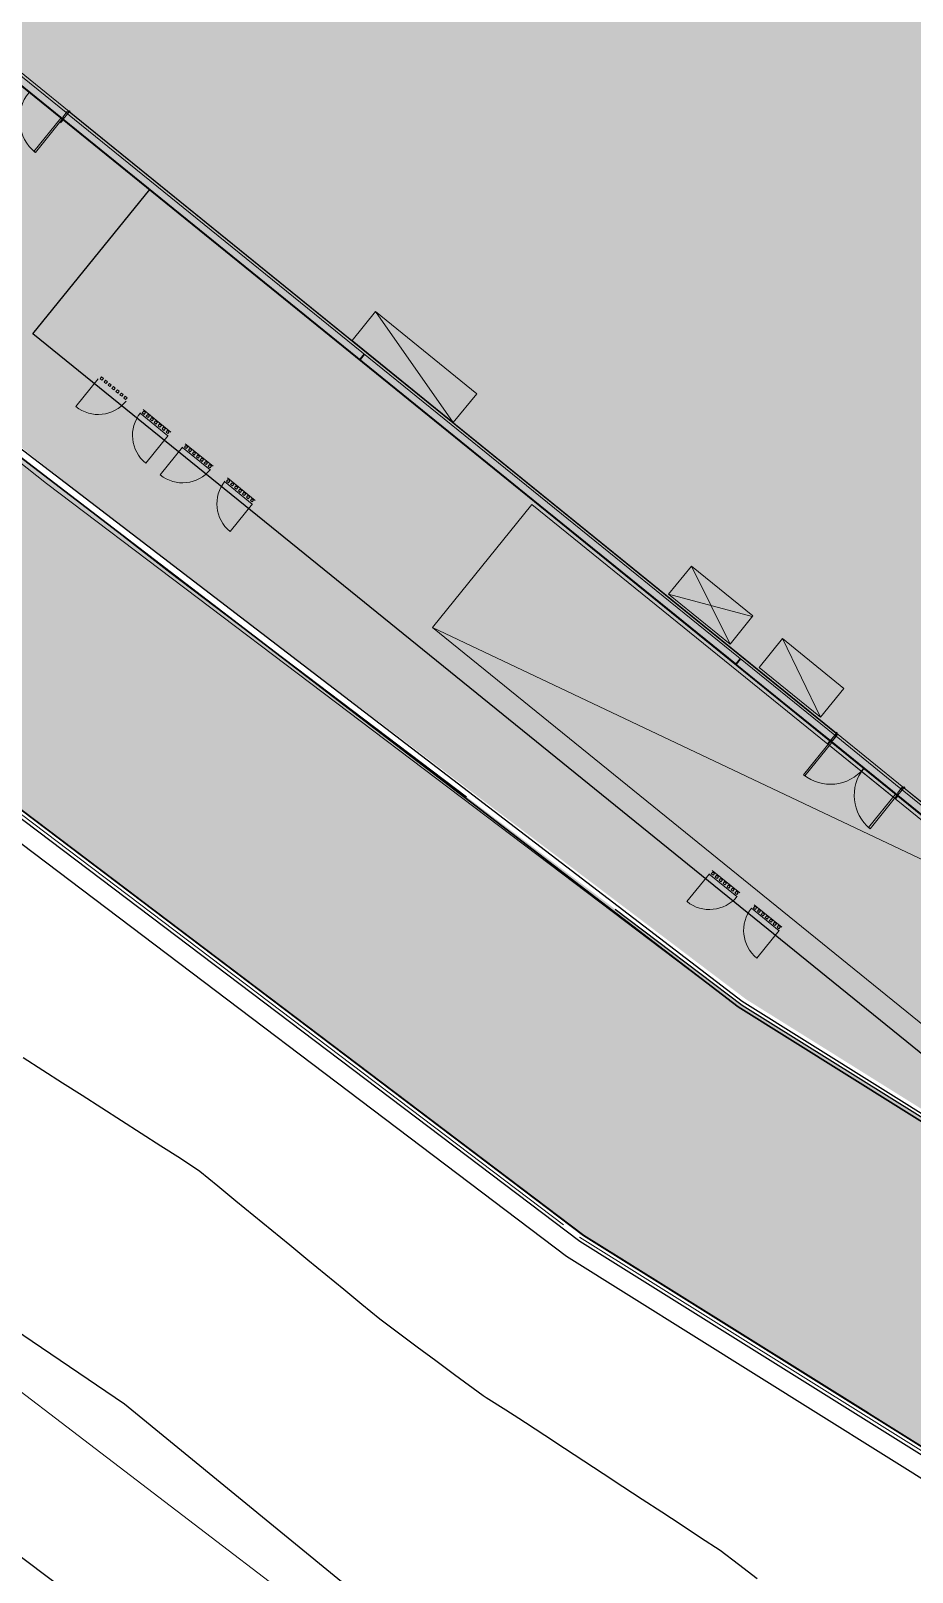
# Model space of a CAD drawing. Header units: metres. Extents: x 3 to 509016, y 4 to 6969473.
# Drawn here: x 507864.01 to 507882.95, y 6967070.8 to 6967103.92 of the extents above; entities that cross this region are included whole.
import ezdxf

# ---------------------------------------------------------------- set-up
doc = ezdxf.new("R2010")
doc.units = ezdxf.units.M
doc.linetypes.add('ISO-DASHED', pattern=[12, 8, -4])
doc.linetypes.add('ISO-DATUM', pattern=[30, 25, -5])
doc.layers.add('_PROP-BDY', color=6, linetype='Continuous', plot=False)
doc.layers.add('A-DOOR', color=252, linetype='Continuous', lineweight=5, plot=False)
for name, color, linetype, lineweight in [('A-DOOR-FRAM', 252, 'Continuous', 5), ('A-FLOR', 252, 'Continuous', 5), ('A-GLAZ-CWMG', 252, 'Continuous', 5), ('A-WALL', 252, 'Continuous', 5), ('A-WALL-FNSH', 252, 'Continuous', 5), ('D_UG_PIPES', 252, 'EXIST_SWD', 0)]:
    doc.layers.add(name, color=color, linetype=linetype, lineweight=lineweight)
doc.layers.add('C_HATCH_PR_BUILDING', color=7, linetype='Continuous', true_color=0xffffff)
doc.layers.add('HATCH_PAVEMENT_FOOTPATH', color=7, linetype='Continuous', true_color=0xffe8a3)
for name, color, linetype in [('CIV_BUILDING FOOTPRINT', 252, 'ISO-DATUM'), ('EWS_BATTER TOE', 252, 'Continuous'), ('HATCH_PAVEMENT_CARPARK', 254, 'Continuous'), ('KRB_BACK', 252, 'Continuous'), ('KRB_INV BARRIER [TYPE 1]', 2, 'ISO-DASHED'), ('KRB_LIP', 252, 'Continuous'), ('mga2020DR_UNLINED', 252, 'Continuous'), ('PAV_FOOTPATH', 252, 'Continuous'), ('STRINGS LIP', 60, 'Continuous'), ('TOPO_BANK', 252, 'Continuous'), ('XREF', 7, 'Continuous')]:
    doc.layers.add(name, color=color, linetype=linetype)
doc.styles.get("Standard").update_dxf_attribs({"font": 'ARIALN.TTF'})
doc.linetypes.add('EXIST_SWD', pattern='A,5,-2.5,5,-2,["SWD",Standard,S=2.5,R=0,X=0,Y=-1.25],-8,5,-2.5,5,-2.5', length=37.5)

# ---------------------------------------------------------------- blocks, each defined once
blk = doc.blocks.new('XD_HATCH')
at = {"layer": 'C_HATCH_PR_BUILDING'}
h = blk.add_hatch(color=256, dxfattribs=at)
h.dxf.hatch_style = 1
h.paths.add_polyline_path([(507766.711, 6967255.442), (507736.522, 6967229.203), (507736.707, 6967228.989), (507736.687, 6967228.971), (507782.566, 6967176.226), (507795.661, 6967161.161), (507797.004, 6967162.328), (507817.315, 6967142.708), (507816.19, 6967141.318), (507902.111, 6967071.732), (507911.801, 6967083.72), (507919.918, 6967093.76), (507927.265, 6967102.833), (507888.211, 6967134.462), (507891.102, 6967138.268), (507841.624, 6967217.742), (507824.766, 6967203.095), (507829.311, 6967190.607), (507825.752, 6967187.514), (507795.494, 6967222.404)])
at = {"layer": 'HATCH_PAVEMENT_CARPARK'}
h = blk.add_hatch(color=256, dxfattribs=at)
h.dxf.hatch_style = 1
edge = h.paths.add_edge_path()
edge.add_arc((507820.003, 6967266.085), 90.985, 212.49045, 214.43315, ccw=False)
edge.add_line((507743.26, 6967217.211), (507739.398, 6967223.586))
edge.add_line((507739.398, 6967223.586), (507735.794, 6967229.354))
edge.add_arc((507741.735, 6967233.063), 7.004, 130.4092, 211.9744, ccw=False)
edge.add_line((507737.195, 6967238.395), (507750.654, 6967250.094))
edge.add_line((507750.654, 6967250.094), (507741.05, 6967244.042))
edge.add_line((507741.05, 6967244.042), (507736.887, 6967241.488))
edge.add_line((507736.887, 6967241.488), (507736.596, 6967241.375))
edge.add_line((507736.596, 6967241.375), (507734.55, 6967240.12))
edge.add_line((507734.55, 6967240.12), (507731.321, 6967238.12))
edge.add_line((507731.321, 6967238.12), (507725.641, 6967234.654))
edge.add_line((507725.641, 6967234.654), (507731.043, 6967225.636))
edge.add_line((507731.043, 6967225.636), (507734.314, 6967220.406))
edge.add_line((507734.314, 6967220.406), (507740.71, 6967210.555))
edge.add_arc((507792.018, 6967243.469), 60.957, 212.67978, 223.00419)
edge.add_line((507747.44, 6967201.893), (507760.817, 6967187.542))
edge.add_line((507760.817, 6967187.542), (507809.449, 6967136.334))
edge.add_line((507809.449, 6967136.334), (507818.102, 6967127.228))
edge.add_line((507818.102, 6967127.228), (507823.852, 6967121.378))
edge.add_line((507823.852, 6967121.378), (507824.492, 6967120.745))
edge.add_arc((508006.447, 6967303.151), 257.643, 225.07103, 227.49079)
edge.add_line((507832.355, 6967113.225), (507846.232, 6967101.068))
edge.add_line((507846.232, 6967101.068), (507853.401, 6967095.287))
edge.add_line((507853.401, 6967095.287), (507861.259, 6967089.103))
edge.add_line((507861.259, 6967089.103), (507875.892, 6967078.04))
edge.add_line((507875.892, 6967078.04), (507894.996, 6967066.105))
edge.add_line((507894.996, 6967066.105), (507898.306, 6967064.422))
edge.add_arc((507903.258, 6967076.442), 13, 247.607, 320.5781)
edge.add_line((507913.301, 6967068.186), (507923.209, 6967080.381))
edge.add_line((507923.209, 6967080.381), (507928.884, 6967087.367))
edge.add_line((507928.884, 6967087.367), (507934.503, 6967094.285))
edge.add_arc((507925.6, 6967101.304), 11.338, 321.7466, 356.9562)
edge.add_arc((507925.051, 6967101.301), 11.886, 357.1121, 390.6511)
edge.add_line((507935.276, 6967107.361), (507928.355, 6967118.419))
edge.add_arc((507932.593, 6967121.072), 5, 172.2504, 212.042, ccw=False)
edge.add_line((507927.638, 6967121.746), (507927.905, 6967123.707))
edge.add_line((507927.905, 6967123.707), (507927.905, 6967123.707))
edge.add_line((507927.905, 6967123.707), (507928.222, 6967126.036))
edge.add_line((507928.222, 6967126.036), (507922.15, 6967126.731))
edge.add_line((507922.15, 6967126.731), (507921.982, 6967124.77))
edge.add_line((507921.982, 6967124.77), (507922.008, 6967120.889))
edge.add_arc((507933.653, 6967120.754), 11.645, 179.3346, 190.5058)
edge.add_arc((507935.181, 6967121.115), 13.214, 190.8395, 200.6804)
edge.add_arc((507934.907, 6967121.234), 13.001, 201.5983, 211.6011)
edge.add_line((507923.833, 6967114.422), (507928.422, 6967107.084))
edge.add_arc((507919.474, 6967101.5), 10.548, 18.5241, 31.9651, ccw=False)
edge.add_line((507929.475, 6967104.851), (507929.787, 6967103.654))
edge.add_line((507929.787, 6967103.654), (507929.949, 6967102.428))
edge.add_arc((507919.973, 6967101.735), 10, -10.2075, 3.9733, ccw=False)
edge.add_arc((507921.309, 6967101.319), 8.612, 334.462, 350.9422, ccw=False)
edge.add_line((507929.08, 6967097.606), (507928.501, 6967096.513))
edge.add_line((507928.501, 6967096.513), (507927.791, 6967095.501))
edge.add_line((507927.791, 6967095.501), (507924.256, 6967091.166))
edge.add_line((507924.256, 6967091.166), (507918.568, 6967084.191))
edge.add_line((507918.568, 6967084.191), (507911.58, 6967075.614))
edge.add_line((507911.58, 6967075.614), (507910.645, 6967074.541))
edge.add_line((507910.645, 6967074.541), (507910.131, 6967074.048))
edge.add_line((507910.131, 6967074.048), (507909.863, 6967073.813))
edge.add_line((507909.863, 6967073.813), (507909.587, 6967073.587))
edge.add_line((507909.587, 6967073.587), (507909.304, 6967073.367))
edge.add_line((507909.304, 6967073.367), (507909.013, 6967073.157))
edge.add_line((507909.013, 6967073.157), (507908.416, 6967072.764))
edge.add_line((507908.416, 6967072.764), (507907.795, 6967072.408))
edge.add_line((507907.795, 6967072.408), (507907.154, 6967072.091))
edge.add_line((507907.154, 6967072.091), (507906.825, 6967071.948))
edge.add_line((507906.825, 6967071.948), (507906.493, 6967071.814))
edge.add_line((507906.493, 6967071.814), (507905.816, 6967071.577))
edge.add_line((507905.816, 6967071.577), (507905.127, 6967071.382))
edge.add_line((507905.127, 6967071.382), (507904.429, 6967071.208))
edge.add_line((507904.429, 6967071.208), (507903.012, 6967071.034))
edge.add_line((507903.012, 6967071.034), (507901.581, 6967071.056))
edge.add_line((507901.581, 6967071.056), (507900.489, 6967071.127))
edge.add_line((507900.489, 6967071.127), (507899.41, 6967071.292))
edge.add_line((507899.41, 6967071.292), (507898.989, 6967071.383))
edge.add_line((507898.989, 6967071.383), (507898.134, 6967071.614))
edge.add_line((507898.134, 6967071.614), (507897.297, 6967071.904))
edge.add_line((507897.297, 6967071.904), (507895.368, 6967072.947))
edge.add_line((507895.368, 6967072.947), (507879.298, 6967082.987))
edge.add_line((507879.298, 6967082.987), (507866.995, 6967092.289))
edge.add_line((507866.995, 6967092.289), (507856.54, 6967100.453))
edge.add_line((507856.54, 6967100.453), (507836.168, 6967117.777))
edge.add_line((507836.168, 6967117.777), (507828.863, 6967124.875))
edge.add_line((507828.863, 6967124.875), (507821.037, 6967132.845))
edge.add_line((507821.037, 6967132.845), (507813.741, 6967140.457))
edge.add_line((507813.741, 6967140.457), (507815.658, 6967142.761))
edge.add_line((507815.658, 6967142.761), (507797.065, 6967160.683))
edge.add_line((507797.065, 6967160.683), (507795.715, 6967159.508))
edge.add_line((507795.715, 6967159.508), (507754.472, 6967202.936))
edge.add_line((507754.472, 6967202.936), (507751.459, 6967206.268))
edge.add_arc((507819.868, 6967266.093), 90.877, 214.4857, 221.17028, ccw=False)
at = {"layer": 'HATCH_PAVEMENT_FOOTPATH'}
h = blk.add_hatch(color=256, dxfattribs=at)
h.dxf.hatch_style = 1
h.paths.add_polyline_path([(507816.19, 6967141.318), (507817.315, 6967142.708), (507797.004, 6967162.328), (507795.661, 6967161.161), (507782.566, 6967176.226), (507736.687, 6967228.971), (507736.707, 6967228.989), (507736.521, 6967229.201), (507736.245, 6967228.918), (507736.554, 6967228.404), (507736.811, 6967227.975), (507737.068, 6967227.546), (507737.326, 6967227.118), (507737.583, 6967226.689), (507737.846, 6967226.25), (507738.098, 6967225.832), (507738.355, 6967225.403), (507738.613, 6967224.974), (507738.87, 6967224.546), (507739.128, 6967224.117), (507739.435, 6967223.606), (507739.647, 6967223.266), (507739.913, 6967222.842), (507740.178, 6967222.419), (507740.444, 6967221.995), (507740.709, 6967221.571), (507740.974, 6967221.147), (507741.24, 6967220.723), (507741.411, 6967220.45), (507741.505, 6967220.3), (507741.77, 6967219.876), (507742.035, 6967219.452), (507742.301, 6967219.028), (507742.566, 6967218.604), (507742.831, 6967218.18), (507743.096, 6967217.756), (507743.387, 6967217.291), (507743.629, 6967216.913), (507743.901, 6967216.494), (507744.224, 6967216), (507744.45, 6967215.66), (507744.728, 6967215.246), (507745.084, 6967214.723), (507745.292, 6967214.422), (507745.577, 6967214.012), (507745.865, 6967213.604), (507746.155, 6967213.198), (507746.447, 6967212.793), (507746.741, 6967212.39), (507747.038, 6967211.989), (507747.337, 6967211.589), (507747.638, 6967211.19), (507747.941, 6967210.794), (507748.246, 6967210.399), (507748.554, 6967210.006), (507748.863, 6967209.614), (507749.175, 6967209.224), (507749.489, 6967208.836), (507749.805, 6967208.45), (507750.123, 6967208.065), (507750.444, 6967207.683), (507750.766, 6967207.301), (507751.091, 6967206.922), (507751.417, 6967206.545), (507751.571, 6967206.368), (507751.748, 6967206.173), (507752.418, 6967205.431), (507753.089, 6967204.689), (507753.759, 6967203.947), (507754.582, 6967203.038), (507755.112, 6967202.479), (507755.8, 6967201.754), (507756.489, 6967201.029), (507757.178, 6967200.304), (507757.866, 6967199.579), (507758.555, 6967198.854), (507758.732, 6967198.667), (507759.244, 6967198.129), (507759.932, 6967197.404), (507760.621, 6967196.679), (507761.31, 6967195.953), (507761.998, 6967195.228), (507762.687, 6967194.503), (507763.375, 6967193.778), (507764.064, 6967193.053), (507764.753, 6967192.328), (507765.276, 6967191.777), (507765.441, 6967191.603), (507766.13, 6967190.878), (507766.819, 6967190.153), (507767.507, 6967189.428), (507768.196, 6967188.702), (507768.885, 6967187.977), (507769.573, 6967187.252), (507770.262, 6967186.527), (507770.951, 6967185.802), (507771.639, 6967185.077), (507772.328, 6967184.352), (507773.016, 6967183.627), (507773.705, 6967182.902), (507774.394, 6967182.176), (507775.082, 6967181.451), (507775.771, 6967180.726), (507776.46, 6967180.001), (507777.148, 6967179.276), (507777.837, 6967178.551), (507778.526, 6967177.826), (507779.214, 6967177.101), (507779.903, 6967176.376), (507780.591, 6967175.651), (507781.28, 6967174.925), (507781.969, 6967174.2), (507782.657, 6967173.475), (507783.346, 6967172.75), (507784.035, 6967172.025), (507784.723, 6967171.3), (507785.412, 6967170.575), (507786.101, 6967169.85), (507786.789, 6967169.125), (507787.478, 6967168.399), (507788.166, 6967167.674), (507788.855, 6967166.949), (507789.544, 6967166.224), (507790.232, 6967165.499), (507790.921, 6967164.774), (507791.61, 6967164.049), (507792.298, 6967163.324), (507792.987, 6967162.599), (507793.676, 6967161.874), (507794.364, 6967161.148), (507795.053, 6967160.423), (507795.725, 6967159.716), (507796.281, 6967160.199), (507797.07, 6967160.886), (507797.235, 6967160.727), (507797.955, 6967160.033), (507798.675, 6967159.339), (507799.395, 6967158.645), (507800.115, 6967157.951), (507800.835, 6967157.257), (507801.555, 6967156.563), (507802.275, 6967155.869), (507802.995, 6967155.175), (507803.715, 6967154.481), (507804.435, 6967153.787), (507805.155, 6967153.093), (507805.875, 6967152.399), (507806.595, 6967151.705), (507807.315, 6967151.011), (507808.035, 6967150.317), (507808.755, 6967149.623), (507809.475, 6967148.929), (507810.195, 6967148.235), (507810.915, 6967147.541), (507811.635, 6967146.847), (507812.355, 6967146.153), (507813.074, 6967145.459), (507813.794, 6967144.765), (507814.514, 6967144.071), (507815.234, 6967143.377), (507815.861, 6967142.774), (507815.606, 6967142.459), (507814.977, 6967141.681), (507814.348, 6967140.904), (507813.941, 6967140.466), (507814.091, 6967140.308), (507816.88, 6967137.44), (507817.569, 6967136.715), (507818.257, 6967135.99), (507818.946, 6967135.265), (507819.635, 6967134.54), (507820.323, 6967133.815), (507821.145, 6967132.95), (507821.708, 6967132.376), (507822.409, 6967131.662), (507823.11, 6967130.949), (507823.81, 6967130.235), (507824.511, 6967129.521), (507825.211, 6967128.808), (507825.912, 6967128.094), (507826.613, 6967127.381), (507827.313, 6967126.667), (507828.014, 6967125.954), (507828.714, 6967125.24), (507828.968, 6967124.982), (507829.423, 6967124.54), (507830.14, 6967123.843), (507830.858, 6967123.146), (507831.575, 6967122.449), (507832.292, 6967121.752), (507833.009, 6967121.055), (507833.726, 6967120.358), (507834.444, 6967119.662), (507835.161, 6967118.965), (507835.878, 6967118.268), (507836.269, 6967117.888), (507836.608, 6967117.6), (507837.37, 6967116.952), (507838.132, 6967116.304), (507838.893, 6967115.656), (507839.655, 6967115.009), (507840.417, 6967114.361), (507841.179, 6967113.713), (507841.941, 6967113.065), (507842.702, 6967112.417), (507843.464, 6967111.77), (507844.226, 6967111.122), (507844.988, 6967110.474), (507845.75, 6967109.826), (507846.511, 6967109.178), (507847.273, 6967108.531), (507848.035, 6967107.883), (507848.797, 6967107.235), (507849.559, 6967106.587), (507850.32, 6967105.939), (507851.082, 6967105.291), (507851.844, 6967104.644), (507852.606, 6967103.996), (507853.368, 6967103.348), (507854.129, 6967102.7), (507854.891, 6967102.052), (507855.653, 6967101.405), (507856.415, 6967100.757), (507856.635, 6967100.57), (507857.19, 6967100.136), (507857.979, 6967099.52), (507858.767, 6967098.905), (507859.555, 6967098.289), (507860.343, 6967097.674), (507861.131, 6967097.058), (507861.919, 6967096.443), (507862.707, 6967095.827), (507863.496, 6967095.212), (507864.284, 6967094.596), (507865.072, 6967093.981), (507865.86, 6967093.365), (507866.648, 6967092.75), (507867.086, 6967092.408), (507867.439, 6967092.141), (507868.236, 6967091.538), (507869.034, 6967090.935), (507869.832, 6967090.332), (507870.629, 6967089.729), (507871.427, 6967089.126), (507872.225, 6967088.523), (507873.022, 6967087.92), (507873.82, 6967087.317), (507874.618, 6967086.714), (507875.416, 6967086.111), (507876.213, 6967085.508), (507877.011, 6967084.905), (507877.809, 6967084.301), (507878.606, 6967083.698), (507879.394, 6967083.104), (507880.242, 6967082.574), (507881.09, 6967082.045), (507881.938, 6967081.515), (507882.786, 6967080.985), (507883.634, 6967080.455), (507884.482, 6967079.925), (507885.331, 6967079.395), (507886.179, 6967078.865), (507887.027, 6967078.335), (507887.875, 6967077.806), (507888.723, 6967077.276), (507889.571, 6967076.746), (507890.419, 6967076.216), (507890.786, 6967075.987), (507891.267, 6967075.686), (507892.115, 6967075.156), (507892.963, 6967074.626), (507893.811, 6967074.097), (507894.659, 6967073.567), (507895.507, 6967073.037), (507895.932, 6967072.787), (507896.368, 6967072.553), (507896.812, 6967072.337), (507897.264, 6967072.139), (507897.724, 6967071.959), (507898.191, 6967071.798), (507898.393, 6967071.735), (507898.664, 6967071.655), (507899.143, 6967071.532), (507899.625, 6967071.428), (507900.112, 6967071.343), (507900.602, 6967071.277), (507901.094, 6967071.232), (507901.587, 6967071.206), (507902.081, 6967071.2), (507902.575, 6967071.213), (507903.067, 6967071.247), (507903.173, 6967071.258), (507902.299, 6967071.964), (507902.111, 6967071.732)])
blk = doc.blocks.new('25027_BNP_Skygate Play-Sheet - 000101 - SITE PLAN')
at = {"layer": '_PROP-BDY'}
for p, q in [((-2421585, 4021829), (-2439332, 4015057)), ((-2439332, 4015057), (-2456193, 4006840))]:
    blk.add_line(p, q, dxfattribs=at)
at = {"layer": 'A-DOOR'}
for p, q in [((-2418010, 4013599), (-2418260, 4014324)), ((-2420216, 4012840), (-2420465, 4013564)), ((-2419837, 4012970), (-2420087, 4013694)), ((-2418341, 4013459), (-2418388, 4013443)), ((-2418324, 4013412), (-2418341, 4013459)), ((-2418237, 4013494), (-2418284, 4013478)), ((-2418284, 4013478), (-2418268, 4013431)), ((-2418221, 4013447), (-2418237, 4013494)), ((-2418134, 4013530), (-2418181, 4013514)), ((-2418181, 4013514), (-2418165, 4013467)), ((-2418165, 4013467), (-2418117, 4013483)), ((-2418117, 4013483), (-2418134, 4013530)), ((-2418030, 4013566), (-2418078, 4013549)), ((-2418078, 4013549), (-2418061, 4013502)), ((-2418061, 4013502), (-2418014, 4013518)), ((-2418014, 4013518), (-2418030, 4013566)), ((-2419236, 4013150), (-2419284, 4013134)), ((-2419284, 4013134), (-2419267, 4013087)), ((-2419220, 4013103), (-2419236, 4013150)), ((-2419133, 4013186), (-2419180, 4013170)), ((-2419180, 4013170), (-2419164, 4013122)), ((-2419164, 4013122), (-2419117, 4013139)), ((-2419117, 4013139), (-2419133, 4013186)), ((-2418651, 4013352), (-2418698, 4013336)), ((-2418698, 4013336), (-2418682, 4013288)), ((-2418682, 4013288), (-2418635, 4013305)), ((-2418635, 4013305), (-2418651, 4013352)), ((-2418547, 4013388), (-2418595, 4013371)), ((-2418595, 4013371), (-2418578, 4013324)), ((-2418578, 4013324), (-2418531, 4013340)), ((-2418531, 4013340), (-2418547, 4013388)), ((-2418444, 4013423), (-2418491, 4013407)), ((-2418491, 4013407), (-2418475, 4013360)), ((-2418475, 4013360), (-2418428, 4013376)), ((-2418428, 4013376), (-2418444, 4013423)), ((-2418388, 4013443), (-2418372, 4013395)), ((-2418372, 4013395), (-2418324, 4013412)), ((-2418268, 4013431), (-2418221, 4013447)), ((-2422043, 4012210), (-2422292, 4012935)), ((-2420236, 4012806), (-2420283, 4012790)), ((-2420220, 4012759), (-2420236, 4012806)), ((-2419754, 4012972), (-2419801, 4012956)), ((-2419801, 4012956), (-2419785, 4012909)), ((-2419785, 4012909), (-2419737, 4012925)), ((-2419737, 4012925), (-2419754, 4012972)), ((-2419650, 4013008), (-2419697, 4012992)), ((-2419697, 4012992), (-2419681, 4012944)), ((-2419681, 4012944), (-2419634, 4012961)), ((-2419634, 4012961), (-2419650, 4013008)), ((-2419547, 4013044), (-2419594, 4013027)), ((-2419594, 4013027), (-2419578, 4012980)), ((-2419578, 4012980), (-2419530, 4012996)), ((-2419530, 4012996), (-2419547, 4013044)), ((-2419443, 4013079), (-2419491, 4013063)), ((-2419491, 4013063), (-2419474, 4013016)), ((-2419474, 4013016), (-2419427, 4013032)), ((-2419427, 4013032), (-2419443, 4013079)), ((-2419340, 4013115), (-2419387, 4013098)), ((-2419387, 4013098), (-2419371, 4013051)), ((-2419371, 4013051), (-2419324, 4013067)), ((-2419324, 4013067), (-2419340, 4013115)), ((-2419267, 4013087), (-2419220, 4013103)), ((-2420856, 4012593), (-2420904, 4012576)), ((-2420904, 4012576), (-2420887, 4012529)), ((-2420887, 4012529), (-2420840, 4012545)), ((-2420840, 4012545), (-2420856, 4012593)), ((-2420753, 4012628), (-2420800, 4012612)), ((-2420800, 4012612), (-2420784, 4012565)), ((-2420784, 4012565), (-2420737, 4012581)), ((-2420737, 4012581), (-2420753, 4012628)), ((-2420649, 4012664), (-2420697, 4012648)), ((-2420697, 4012648), (-2420680, 4012600)), ((-2420680, 4012600), (-2420633, 4012617)), ((-2420633, 4012617), (-2420649, 4012664)), ((-2420546, 4012699), (-2420593, 4012683)), ((-2420593, 4012683), (-2420577, 4012636)), ((-2420577, 4012636), (-2420530, 4012652)), ((-2420530, 4012652), (-2420546, 4012699)), ((-2420443, 4012735), (-2420490, 4012719)), ((-2420490, 4012719), (-2420474, 4012672)), ((-2420474, 4012672), (-2420426, 4012688)), ((-2420426, 4012688), (-2420443, 4012735)), ((-2420339, 4012771), (-2420386, 4012754)), ((-2420386, 4012754), (-2420370, 4012707)), ((-2420370, 4012707), (-2420323, 4012723)), ((-2420323, 4012723), (-2420339, 4012771)), ((-2420283, 4012790), (-2420267, 4012743)), ((-2420267, 4012743), (-2420220, 4012759)), ((-2421959, 4012213), (-2422006, 4012197)), ((-2422006, 4012197), (-2421990, 4012149)), ((-2421990, 4012149), (-2421943, 4012166)), ((-2421943, 4012166), (-2421959, 4012213)), ((-2421856, 4012249), (-2421903, 4012232)), ((-2421903, 4012232), (-2421887, 4012185)), ((-2421887, 4012185), (-2421839, 4012201)), ((-2421839, 4012201), (-2421856, 4012249)), ((-2421752, 4012284), (-2421799, 4012268)), ((-2421799, 4012268), (-2421783, 4012221)), ((-2421783, 4012221), (-2421736, 4012237)), ((-2421736, 4012237), (-2421752, 4012284)), ((-2421649, 4012320), (-2421696, 4012303)), ((-2421696, 4012303), (-2421680, 4012256)), ((-2421680, 4012256), (-2421632, 4012272)), ((-2421632, 4012272), (-2421649, 4012320)), ((-2421545, 4012355), (-2421593, 4012339)), ((-2421593, 4012339), (-2421576, 4012292)), ((-2421576, 4012292), (-2421529, 4012308)), ((-2421529, 4012308), (-2421545, 4012355)), ((-2421442, 4012391), (-2421489, 4012375)), ((-2421489, 4012375), (-2421473, 4012327)), ((-2421473, 4012327), (-2421426, 4012344)), ((-2421426, 4012344), (-2421442, 4012391)), ((-2421339, 4012427), (-2421386, 4012410)), ((-2421386, 4012410), (-2421370, 4012363)), ((-2421370, 4012363), (-2421322, 4012379)), ((-2421322, 4012379), (-2421339, 4012427)), ((-2413169, 4012170), (-2413132, 4012183)), ((-2412870, 4011300), (-2413169, 4012170)), ((-2413132, 4012183), (-2412832, 4011313)), ((-2412832, 4011313), (-2412870, 4011300)), ((-2433992, 4008096), (-2434241, 4008821)), ((-2435819, 4007467), (-2436068, 4008191)), ((-2434632, 4007849), (-2434680, 4007833)), ((-2434680, 4007833), (-2434663, 4007785)), ((-2434616, 4007802), (-2434632, 4007849)), ((-2434529, 4007885), (-2434576, 4007868)), ((-2434576, 4007868), (-2434560, 4007821)), ((-2434560, 4007821), (-2434513, 4007837)), ((-2434513, 4007837), (-2434529, 4007885)), ((-2434426, 4007920), (-2434473, 4007904)), ((-2434473, 4007904), (-2434457, 4007857)), ((-2434457, 4007857), (-2434409, 4007873)), ((-2434409, 4007873), (-2434426, 4007920)), ((-2434322, 4007956), (-2434369, 4007940)), ((-2434369, 4007940), (-2434353, 4007892)), ((-2434353, 4007892), (-2434306, 4007909)), ((-2434306, 4007909), (-2434322, 4007956)), ((-2434219, 4007991), (-2434266, 4007975)), ((-2434266, 4007975), (-2434250, 4007928)), ((-2434250, 4007928), (-2434203, 4007944)), ((-2434203, 4007944), (-2434219, 4007991)), ((-2434115, 4008027), (-2434163, 4008011)), ((-2434163, 4008011), (-2434146, 4007963)), ((-2434146, 4007963), (-2434099, 4007980)), ((-2434099, 4007980), (-2434115, 4008027)), ((-2434012, 4008063), (-2434059, 4008046)), ((-2434059, 4008046), (-2434043, 4007999)), ((-2434043, 4007999), (-2433996, 4008015)), ((-2433996, 4008015), (-2434012, 4008063)), ((-2435632, 4007505), (-2435679, 4007489)), ((-2435616, 4007458), (-2435632, 4007505)), ((-2435528, 4007540), (-2435576, 4007524)), ((-2435576, 4007524), (-2435559, 4007477)), ((-2435559, 4007477), (-2435512, 4007493)), ((-2435512, 4007493), (-2435528, 4007540)), ((-2435425, 4007576), (-2435472, 4007560)), ((-2435472, 4007560), (-2435456, 4007513)), ((-2435456, 4007513), (-2435409, 4007529)), ((-2435409, 4007529), (-2435425, 4007576)), ((-2435322, 4007612), (-2435369, 4007595)), ((-2435369, 4007595), (-2435353, 4007548)), ((-2435353, 4007548), (-2435305, 4007564)), ((-2435305, 4007564), (-2435322, 4007612)), ((-2435218, 4007647), (-2435265, 4007631)), ((-2435265, 4007631), (-2435249, 4007584)), ((-2435249, 4007584), (-2435202, 4007600)), ((-2435202, 4007600), (-2435218, 4007647)), ((-2435115, 4007683), (-2435162, 4007667)), ((-2435162, 4007667), (-2435146, 4007619)), ((-2435146, 4007619), (-2435098, 4007636)), ((-2435098, 4007636), (-2435115, 4007683)), ((-2434663, 4007785), (-2434616, 4007802)), ((-2435735, 4007469), (-2435782, 4007453)), ((-2435782, 4007453), (-2435766, 4007406)), ((-2435766, 4007406), (-2435719, 4007422)), ((-2435719, 4007422), (-2435735, 4007469)), ((-2435679, 4007489), (-2435663, 4007441)), ((-2435663, 4007441), (-2435616, 4007458)), ((-2433256, 4005254), (-2433294, 4005241)), ((-2433294, 4005241), (-2432994, 4004371)), ((-2432956, 4004384), (-2433256, 4005254)), ((-2434998, 4004654), (-2434960, 4004667)), ((-2434698, 4003784), (-2434998, 4004654)), ((-2434960, 4004667), (-2434660, 4003797)), ((-2432994, 4004371), (-2432956, 4004384)), ((-2434660, 4003797), (-2434698, 4003784))]:
    blk.add_line(p, q, dxfattribs=at)
for centre, radius, start, end in [((-2418010, 4013599), 766, 109.0004, 199.0004), ((-2420216, 4012840), 766, 109.0004, 199.0004), ((-2419837, 4012970), 766, 19.0004, 109.0004), ((-2422043, 4012210), 766, 19.0004, 109.0004), ((-2412870, 4011300), 920, 19.0004, 109.0004), ((-2433992, 4008096), 766, 109.0004, 199.0004), ((-2435819, 4007467), 766, 19.0004, 109.0004), ((-2432956, 4004384), 920, 109.0004, 199.0004), ((-2434698, 4003784), 920, 19.0004, 109.0004)]:
    blk.add_arc(centre, radius, start, end, dxfattribs=at)
at = {"layer": 'A-DOOR-FRAM'}
for p, q in [((-2412872, 4011300), (-2412891, 4011293)), ((-2412891, 4011293), (-2412872, 4011300)), ((-2412891, 4011293), (-2412886, 4011280)), ((-2412886, 4011280), (-2412891, 4011293)), ((-2412888, 4011292), (-2412873, 4011297)), ((-2412873, 4011297), (-2412888, 4011292)), ((-2412885, 4011283), (-2412888, 4011292)), ((-2412888, 4011292), (-2412885, 4011283)), ((-2412886, 4011280), (-2412872, 4011285)), ((-2412872, 4011285), (-2412886, 4011280)), ((-2412873, 4011287), (-2412885, 4011283)), ((-2412885, 4011283), (-2412873, 4011287)), ((-2412873, 4011297), (-2412860, 4011258)), ((-2412860, 4011258), (-2412873, 4011297)), ((-2412872, 4011285), (-2412873, 4011287)), ((-2412873, 4011287), (-2412872, 4011285)), ((-2412858, 4011261), (-2412872, 4011300)), ((-2412872, 4011300), (-2412858, 4011261)), ((-2412860, 4011258), (-2412836, 4011267)), ((-2412836, 4011267), (-2412860, 4011258)), ((-2412835, 4011269), (-2412858, 4011261)), ((-2412858, 4011261), (-2412835, 4011269)), ((-2412836, 4011267), (-2412786, 4011122)), ((-2412784, 4011121), (-2412835, 4011269)), ((-2412803, 4011085), (-2412817, 4011081)), ((-2412817, 4011081), (-2412803, 4011085)), ((-2412817, 4011081), (-2412813, 4011067)), ((-2412813, 4011067), (-2412817, 4011081)), ((-2412815, 4011079), (-2412803, 4011084)), ((-2412803, 4011084), (-2412815, 4011079)), ((-2412812, 4011070), (-2412815, 4011079)), ((-2412815, 4011079), (-2412812, 4011070)), ((-2412813, 4011067), (-2412794, 4011074)), ((-2412794, 4011074), (-2412813, 4011067)), ((-2412796, 4011075), (-2412812, 4011070)), ((-2412812, 4011070), (-2412796, 4011075)), ((-2412786, 4011122), (-2412810, 4011114)), ((-2412810, 4011114), (-2412786, 4011122)), ((-2412810, 4011114), (-2412796, 4011075)), ((-2412796, 4011075), (-2412810, 4011114)), ((-2412807, 4011113), (-2412784, 4011121)), ((-2412784, 4011121), (-2412807, 4011113)), ((-2412794, 4011074), (-2412807, 4011113)), ((-2412807, 4011113), (-2412794, 4011074)), ((-2412803, 4011084), (-2412803, 4011085)), ((-2412803, 4011085), (-2412803, 4011084)), ((-2432965, 4004338), (-2432941, 4004346)), ((-2432941, 4004346), (-2432965, 4004338)), ((-2432914, 4004189), (-2432965, 4004338)), ((-2432939, 4004345), (-2432962, 4004336)), ((-2432962, 4004336), (-2432939, 4004345)), ((-2432962, 4004336), (-2432912, 4004192)), ((-2432955, 4004385), (-2432936, 4004391)), ((-2432936, 4004391), (-2432955, 4004385)), ((-2432941, 4004346), (-2432955, 4004385)), ((-2432955, 4004385), (-2432941, 4004346)), ((-2432937, 4004389), (-2432952, 4004383)), ((-2432952, 4004383), (-2432937, 4004389)), ((-2432952, 4004383), (-2432939, 4004345)), ((-2432939, 4004345), (-2432952, 4004383)), ((-2432946, 4004375), (-2432934, 4004379)), ((-2432934, 4004379), (-2432946, 4004375)), ((-2432945, 4004373), (-2432946, 4004375)), ((-2432946, 4004375), (-2432945, 4004373)), ((-2432931, 4004378), (-2432945, 4004373)), ((-2432945, 4004373), (-2432931, 4004378)), ((-2432934, 4004379), (-2432937, 4004389)), ((-2432937, 4004389), (-2432934, 4004379)), ((-2432936, 4004391), (-2432931, 4004378)), ((-2432931, 4004378), (-2432936, 4004391)), ((-2432890, 4004197), (-2432914, 4004189)), ((-2432914, 4004189), (-2432890, 4004197)), ((-2432912, 4004192), (-2432889, 4004200)), ((-2432889, 4004200), (-2432912, 4004192)), ((-2432877, 4004159), (-2432890, 4004197)), ((-2432890, 4004197), (-2432877, 4004159)), ((-2432889, 4004200), (-2432875, 4004161)), ((-2432875, 4004161), (-2432889, 4004200)), ((-2432877, 4004173), (-2432862, 4004178)), ((-2432862, 4004178), (-2432877, 4004173)), ((-2432876, 4004172), (-2432877, 4004173)), ((-2432877, 4004173), (-2432876, 4004172)), ((-2432858, 4004165), (-2432877, 4004159)), ((-2432877, 4004159), (-2432858, 4004165)), ((-2432864, 4004176), (-2432876, 4004172)), ((-2432876, 4004172), (-2432864, 4004176)), ((-2432875, 4004161), (-2432860, 4004166)), ((-2432860, 4004166), (-2432875, 4004161)), ((-2432860, 4004166), (-2432864, 4004176)), ((-2432864, 4004176), (-2432860, 4004166)), ((-2432862, 4004178), (-2432858, 4004165)), ((-2432858, 4004165), (-2432862, 4004178)), ((-2434719, 4003777), (-2434700, 4003784)), ((-2434719, 4003777), (-2434700, 4003784)), ((-2434714, 4003764), (-2434719, 4003777)), ((-2434719, 4003777), (-2434714, 4003764)), ((-2434701, 4003781), (-2434716, 4003776)), ((-2434701, 4003781), (-2434716, 4003776)), ((-2434716, 4003776), (-2434713, 4003766)), ((-2434713, 4003766), (-2434716, 4003776)), ((-2434700, 4003769), (-2434714, 4003764)), ((-2434700, 4003769), (-2434714, 4003764)), ((-2434713, 4003766), (-2434701, 4003771)), ((-2434713, 4003766), (-2434701, 4003771)), ((-2434688, 4003742), (-2434701, 4003781)), ((-2434701, 4003781), (-2434688, 4003742)), ((-2434701, 4003771), (-2434700, 4003769)), ((-2434700, 4003769), (-2434701, 4003771)), ((-2434700, 4003784), (-2434687, 4003745)), ((-2434687, 4003745), (-2434700, 4003784)), ((-2434664, 4003750), (-2434688, 4003742)), ((-2434664, 4003750), (-2434688, 4003742)), ((-2434687, 4003745), (-2434663, 4003753)), ((-2434687, 4003745), (-2434663, 4003753)), ((-2434614, 4003606), (-2434664, 4003750)), ((-2434663, 4003753), (-2434612, 4003605)), ((-2434646, 4003564), (-2434631, 4003569)), ((-2434646, 4003564), (-2434631, 4003569)), ((-2434641, 4003551), (-2434646, 4003564)), ((-2434646, 4003564), (-2434641, 4003551)), ((-2434631, 4003567), (-2434643, 4003563)), ((-2434631, 4003567), (-2434643, 4003563)), ((-2434643, 4003563), (-2434640, 4003554)), ((-2434640, 4003554), (-2434643, 4003563)), ((-2434622, 4003558), (-2434641, 4003551)), ((-2434622, 4003558), (-2434641, 4003551)), ((-2434640, 4003554), (-2434625, 4003559)), ((-2434640, 4003554), (-2434625, 4003559)), ((-2434638, 4003598), (-2434614, 4003606)), ((-2434638, 4003598), (-2434614, 4003606)), ((-2434625, 4003559), (-2434638, 4003598)), ((-2434638, 4003598), (-2434625, 4003559)), ((-2434612, 4003605), (-2434635, 4003596)), ((-2434612, 4003605), (-2434635, 4003596)), ((-2434635, 4003596), (-2434622, 4003558)), ((-2434622, 4003558), (-2434635, 4003596)), ((-2434631, 4003569), (-2434631, 4003567)), ((-2434631, 4003567), (-2434631, 4003569))]:
    blk.add_line(p, q, dxfattribs=at)
at = {"layer": 'A-FLOR'}
for p, q in [((-2438724, 4014754), (-2421411, 4021360)), ((-2409869, 4019121), (-2419330, 4015733)), ((-2419330, 4015733), (-2436744, 4009087)), ((-2459382, 4004730), (-2439133, 4014597)), ((-2436744, 4009087), (-2453778, 4000786))]:
    blk.add_line(p, q, dxfattribs=at)
at = {"layer": 'A-FLOR', "flags": 128}
blk.add_lwpolyline([(-2412893, 4011300), (-2412905, 4011336), (-2412918, 4011372)], dxfattribs=at)
at = {"layer": 'A-GLAZ-CWMG'}
for p, q in [((-2419840, 4012978), (-2419115, 4013227)), ((-2419807, 4012883), (-2419083, 4013132)), ((-2420218, 4012847), (-2420943, 4012598)), ((-2422045, 4012218), (-2421321, 4012468)), ((-2420186, 4012753), (-2420910, 4012503)), ((-2422013, 4012124), (-2421288, 4012373)), ((-2433994, 4008104), (-2434719, 4007854)), ((-2433962, 4008009), (-2434686, 4007760)), ((-2435822, 4007474), (-2435097, 4007724)), ((-2435789, 4007380), (-2435065, 4007629))]:
    blk.add_line(p, q, dxfattribs=at)
at = {"layer": 'A-WALL'}
for p, q in [((-2416445, 4014284), (-2448810, 4003140)), ((-2415143, 4010502), (-2416445, 4014284)), ((-2412876, 4011282), (-2410822, 4011990)), ((-2411044, 4011692), (-2412808, 4011085)), ((-2411102, 4011735), (-2412794, 4011152)), ((-2412827, 4011141), (-2432891, 4004232)), ((-2412876, 4011282), (-2420622, 4008615)), ((-2412811, 4011093), (-2412876, 4011282)), ((-2412796, 4011151), (-2412827, 4011141)), ((-2412811, 4011093), (-2432875, 4004185)), ((-2439582, 4005783), (-2426345, 4010341)), ((-2426345, 4010341), (-2438475, 4002568)), ((-2426345, 4010341), (-2425238, 4007126)), ((-2420656, 4008604), (-2430456, 4005229)), ((-2420203, 4008538), (-2422851, 4007626)), ((-2420656, 4008604), (-2420622, 4008615)), ((-2420643, 4008597), (-2420656, 4008604)), ((-2420597, 4008465), (-2420643, 4008597)), ((-2420622, 4008615), (-2420629, 4008602)), ((-2420629, 4008602), (-2420583, 4008470)), ((-2419943, 4007781), (-2420203, 4008538)), ((-2422851, 4007626), (-2419943, 4007781)), ((-2422851, 4007626), (-2422590, 4006870)), ((-2422590, 4006870), (-2419943, 4007781)), ((-2425238, 4007126), (-2438475, 4002568)), ((-2428430, 4005657), (-2430039, 4005103)), ((-2429792, 4004386), (-2428430, 4005657)), ((-2428176, 4004919), (-2428430, 4005657)), ((-2430489, 4005218), (-2432940, 4004374)), ((-2430489, 4005218), (-2430456, 4005229)), ((-2430476, 4005212), (-2430489, 4005218)), ((-2430431, 4005079), (-2430476, 4005212)), ((-2430456, 4005229), (-2430462, 4005216)), ((-2430462, 4005216), (-2430416, 4005084)), ((-2430797, 4004842), (-2432404, 4004288)), ((-2430536, 4004085), (-2430797, 4004842)), ((-2428176, 4004919), (-2430039, 4005103)), ((-2430039, 4005103), (-2429785, 4004365)), ((-2428176, 4004919), (-2429785, 4004365)), ((-2434747, 4003849), (-2432964, 4004463)), ((-2432937, 4004385), (-2434720, 4003770)), ((-2434705, 4003766), (-2432940, 4004374)), ((-2434705, 4003766), (-2432940, 4004374)), ((-2432924, 4004220), (-2434623, 4003636)), ((-2432964, 4004463), (-2432937, 4004385)), ((-2432940, 4004374), (-2432875, 4004185)), ((-2432891, 4004232), (-2432923, 4004221)), ((-2432404, 4004288), (-2432144, 4003532)), ((-2432404, 4004288), (-2430536, 4004085)), ((-2434720, 4003770), (-2434747, 4003849)), ((-2432872, 4004176), (-2434636, 4003569)), ((-2432144, 4003532), (-2430536, 4004085)), ((-2434656, 4003624), (-2458127, 3995542)), ((-2434639, 4003577), (-2458064, 3995511)), ((-2434705, 4003766), (-2440289, 4001843)), ((-2434639, 4003577), (-2434705, 4003766)), ((-2434624, 4003635), (-2434656, 4003624))]:
    blk.add_line(p, q, dxfattribs=at)
at = {"layer": 'A-WALL-FNSH'}
for p, q in [((-2432872, 4004176), (-2412808, 4011085)), ((-2412808, 4011085), (-2412811, 4011093)), ((-2432875, 4004185), (-2432872, 4004176)), ((-2458052, 3995506), (-2434636, 4003569)), ((-2434636, 4003569), (-2434639, 4003577))]:
    blk.add_line(p, q, dxfattribs=at)
blk = doc.blocks.new('XE_ARCH')
at = {"xscale": 0.001, "yscale": 0.001, "zscale": 0.001, "rotation": 121.996}
blk.add_blockref('25027_BNP_Skygate Play-Sheet - 000101 - SITE PLAN', (509988.126, 6971273.77), dxfattribs=at)
blk = doc.blocks.new('XE_LOT BOUNDARY')
at = {"layer": '_PROP-BDY'}
for p, q in [((507860.373, 6967089.054), (507875.521, 6967077.591)), ((507875.521, 6967077.591), (507891.423, 6967067.645))]:
    blk.add_line(p, q, dxfattribs=at)
blk = doc.blocks.new('XE_SURVEY')
at = {"layer": 'D_UG_PIPES', "flags": 128}
blk.add_lwpolyline([(507741.016, 6967200.273), (507747.15, 6967192.291), (507752.549, 6967184.499), (507759.944, 6967176.492), (507766.427, 6967169.447), (507773.421, 6967161.557), (507780.398, 6967154.335), (507787.332, 6967147.004), (507794.664, 6967139.504), (507801.475, 6967132.601), (507808.45, 6967125.472), (507816.205, 6967118.339), (507825.113, 6967108.507), (507830.763, 6967103.224), (507837.747, 6967095.978), (507845.761, 6967088.945), (507853.422, 6967082.201), (507862.041, 6967076.014), (507870.746, 6967069.366), (507880.15, 6967063.579), (507889.541, 6967057.221), (507901.227, 6967052.696), (507905.257, 6967050.845), (507911.912, 6967049.364), (507914.386, 6967050.745), (507920.711, 6967053.97), (507930.606, 6967058.671), (507939.398, 6967065.326), (507941.267, 6967069.526), (507940.877, 6967073.658)], dxfattribs=at)
at = {"layer": 'mga2020DR_UNLINED'}
blk.add_polyline3d([(507719.655, 6967221.477, 3.001), (507726.83, 6967211.173, 2.942), (507733.314, 6967202.941, 2.908), (507742.556, 6967192.306, 2.95), (507748.036, 6967186.574, 2.922), (507759.449, 6967174.233, 2.823), (507766.835, 6967165.905, 2.91), (507776.754, 6967155.916, 2.926), (507782.976, 6967149.165, 2.841), (507792.845, 6967138.935, 2.836), (507799.31, 6967131.655, 2.706), (507808.649, 6967121.772, 2.696), (507816.116, 6967114.832, 2.686), (507823.987, 6967105.773, 2.549), (507829.108, 6967100.656, 2.613), (507837.266, 6967092.595, 2.659), (507844.835, 6967085.994, 2.546), (507855.938, 6967076.896, 2.622), (507862.665, 6967071.986, 2.527), (507870.951, 6967065.735, 2.562), (507888.287, 6967056.493, 2.548), (507894.371, 6967052.844, 2.434), (507903.927, 6967049.994, 2.542)], dxfattribs=at)
at = {"layer": 'TOPO_BANK'}
blk.add_polyline3d([(507826.23, 6967109.289, 3.707), (507832.809, 6967102.051, 3.721), (507839.325, 6967095.615, 3.757), (507848.349, 6967087.953, 3.793), (507856.734, 6967080.719, 3.429), (507866.025, 6967074.417, 3.655), (507872.979, 6967068.724, 3.491), (507888.09, 6967058.475, 3.071), (507896.573, 6967054.681, 3.298), (507904.148, 6967052.06, 3.28), (507910.708, 6967051.055, 3.239), (507916.177, 6967052.461, 3.113), (507920.197, 6967054.547, 3.097), (507927.505, 6967060.347, 3.395), (507935.698, 6967066.507, 3.61)], dxfattribs=at)
blk = doc.blocks.new('XD_DESIGN_1')
at = {"layer": 'CIV_BUILDING FOOTPRINT'}
blk.add_lwpolyline([(507766.713, 6967255.443), (507736.521, 6967229.201), (507795.661, 6967161.161), (507797.005, 6967162.329), (507817.315, 6967142.708), (507816.19, 6967141.319), (507902.111, 6967071.732), (507918.73, 6967092.373), (507927.226, 6967102.864), (507888.211, 6967134.463), (507891.284, 6967138.257), (507841.636, 6967217.752), (507824.767, 6967203.096), (507829.281, 6967190.691), (507825.699, 6967187.577), (507766.713, 6967255.443)], dxfattribs=at)
at = {"layer": 'EWS_BATTER TOE'}
blk.add_polyline3d([(507879.623, 6967070.661, 3.569), (507879.222, 6967070.964, 3.581), (507878.822, 6967071.267, 3.594), (507878.404, 6967071.542, 3.595), (507877.986, 6967071.816, 3.596), (507877.568, 6967072.09, 3.598), (507877.15, 6967072.365, 3.599), (507876.732, 6967072.639, 3.6), (507876.314, 6967072.913, 3.601), (507875.895, 6967073.188, 3.602), (507875.477, 6967073.462, 3.604), (507875.059, 6967073.736, 3.605), (507874.641, 6967074.011, 3.606), (507874.496, 6967074.106, 3.606), (507874.22, 6967074.28, 3.607), (507873.797, 6967074.548, 3.608), (507873.728, 6967074.592, 3.608), (507873.112, 6967075.04, 3.611), (507872.712, 6967075.34, 3.613), (507872.312, 6967075.64, 3.615), (507871.912, 6967075.94, 3.616), (507871.512, 6967076.24, 3.618), (507871.125, 6967076.557, 3.627), (507870.738, 6967076.874, 3.636), (507870.351, 6967077.191, 3.645), (507869.964, 6967077.509, 3.654), (507869.577, 6967077.826, 3.663), (507869.19, 6967078.144, 3.673), (507868.803, 6967078.461, 3.682), (507868.417, 6967078.778, 3.691), (507868.03, 6967079.096, 3.7), (507867.643, 6967079.413, 3.709), (507867.224, 6967079.688, 3.7), (507866.802, 6967079.959, 3.69), (507866.38, 6967080.23, 3.68), (507865.958, 6967080.5, 3.669), (507865.536, 6967080.771, 3.659), (507865.114, 6967081.042, 3.649), (507864.692, 6967081.313, 3.638), (507864.27, 6967081.584, 3.628), (507863.847, 6967081.855, 3.618)], dxfattribs=at)
at = {"layer": 'KRB_BACK'}
for points in [[(507851.269, 6967104.806), (507859.071, 6967098.556), (507879.297, 6967083.072), (507895.357, 6967073.028, 0.132227), (507901.59, 6967071.206, 0.232044), (507910.976, 6967075.119), (507927.669, 6967095.587, 0.319901), (507928.295, 6967107.004)], [(507839.772, 6967106.528), (507846.135, 6967100.953), (507853.307, 6967095.17), (507861.435, 6967088.782), (507875.807, 6967077.917), (507876.576, 6967077.436), (507892.109, 6967067.732), (507894.922, 6967065.974), (507898.249, 6967064.283, 0.332888), (507913.417, 6967068.092), (507918.734, 6967074.636), (507923.314, 6967080.273), (507927.109, 6967084.944), (507934.621, 6967094.192)]]:
    blk.add_lwpolyline(points, format="xyb", dxfattribs=at)
at = {"layer": 'KRB_LIP'}
for points in [[(507851.174, 6967104.69), (507858.979, 6967098.438), (507879.212, 6967082.949), (507895.278, 6967072.901, 0.132162), (507901.581, 6967071.056, 0.22822), (507911.091, 6967075.022), (507927.791, 6967095.501, 0.319641), (507928.422, 6967107.084)], [(507832.355, 6967113.225), (507846.232, 6967101.068), (507853.401, 6967095.287), (507861.259, 6967089.103), (507875.89, 6967078.038), (507892.188, 6967067.859), (507894.996, 6967066.105), (507898.306, 6967064.422, 0.329612), (507913.301, 6967068.186), (507915.193, 6967070.515), (507923.209, 6967080.381), (507928.884, 6967087.367), (507934.503, 6967094.285, 0.046332)]]:
    blk.add_lwpolyline(points, format="xyb", dxfattribs=at)
at = {"layer": 'PAV_FOOTPATH'}
blk.add_lwpolyline([(507893.162, 6967078.968), (507890.706, 6967075.937), (507890.078, 6967076.33), (507864.049, 6967097.41), (507866.564, 6967100.514), (507893.162, 6967078.968)], dxfattribs=at)
at = {"layer": 'STRINGS LIP', "color": 60, "linetype": 'Continuous', "lineweight": -3}
for points in [[(507895.278, 6967072.901, 4.95), (507879.212, 6967082.949, 4.98), (507858.979, 6967098.438, 4.98)], [(507903.909, 6967063.458, 4.799), (507903.59, 6967063.446, 4.802), (507903.272, 6967063.442, 4.806), (507902.954, 6967063.445, 4.809), (507902.635, 6967063.457, 4.813), (507902.318, 6967063.476, 4.816), (507902, 6967063.503, 4.82), (507901.684, 6967063.537, 4.824), (507901.368, 6967063.58, 4.827), (507901.054, 6967063.63, 4.831), (507900.741, 6967063.688, 4.834), (507900.429, 6967063.753, 4.838), (507900.119, 6967063.826, 4.841), (507899.811, 6967063.907, 4.845), (507899.505, 6967063.995, 4.849), (507899.202, 6967064.091, 4.852), (507898.901, 6967064.194, 4.856), (507898.602, 6967064.304, 4.859), (507898.306, 6967064.422, 4.863), (507894.996, 6967066.105, 4.844), (507892.188, 6967067.859, 4.881), (507876.656, 6967077.563, 4.789), (507875.892, 6967078.04, 4.789), (507861.259, 6967089.103, 4.881)]]:
    blk.add_polyline3d(points, dxfattribs=at)
blk = doc.blocks.new('XD_DESIGN_2')
at = {"layer": 'CIV_BUILDING FOOTPRINT'}
blk.add_lwpolyline([(507766.713, 6967255.443), (507736.521, 6967229.201), (507795.661, 6967161.161), (507797.005, 6967162.329), (507817.315, 6967142.708), (507816.19, 6967141.319), (507902.111, 6967071.732), (507918.73, 6967092.373), (507927.226, 6967102.864), (507888.211, 6967134.463), (507891.284, 6967138.257), (507841.636, 6967217.752), (507824.767, 6967203.096), (507829.281, 6967190.691), (507825.699, 6967187.577), (507766.713, 6967255.443)], dxfattribs=at)
at = {"layer": 'EWS_BATTER TOE'}
blk.add_polyline3d([(507879.623, 6967070.661, 3.569), (507879.222, 6967070.964, 3.581), (507878.822, 6967071.267, 3.594), (507878.404, 6967071.542, 3.595), (507877.986, 6967071.816, 3.596), (507877.568, 6967072.09, 3.598), (507877.15, 6967072.365, 3.599), (507876.732, 6967072.639, 3.6), (507876.314, 6967072.913, 3.601), (507875.895, 6967073.188, 3.602), (507875.477, 6967073.462, 3.604), (507875.059, 6967073.736, 3.605), (507874.641, 6967074.011, 3.606), (507874.496, 6967074.106, 3.606), (507874.22, 6967074.28, 3.607), (507873.797, 6967074.548, 3.608), (507873.728, 6967074.592, 3.608), (507873.112, 6967075.04, 3.611), (507872.712, 6967075.34, 3.613), (507872.312, 6967075.64, 3.615), (507871.912, 6967075.94, 3.616), (507871.512, 6967076.24, 3.618), (507871.125, 6967076.557, 3.627), (507870.738, 6967076.874, 3.636), (507870.351, 6967077.191, 3.645), (507869.964, 6967077.509, 3.654), (507869.577, 6967077.826, 3.663), (507869.19, 6967078.144, 3.673), (507868.803, 6967078.461, 3.682), (507868.417, 6967078.778, 3.691), (507868.03, 6967079.096, 3.7), (507867.643, 6967079.413, 3.709), (507867.224, 6967079.688, 3.7), (507866.802, 6967079.959, 3.69), (507866.38, 6967080.23, 3.68), (507865.958, 6967080.5, 3.669), (507865.536, 6967080.771, 3.659), (507865.114, 6967081.042, 3.649), (507864.692, 6967081.313, 3.638), (507864.27, 6967081.584, 3.628), (507863.847, 6967081.855, 3.618)], dxfattribs=at)
at = {"layer": 'KRB_BACK'}
for points in [[(507851.269, 6967104.806), (507859.071, 6967098.556), (507879.297, 6967083.072), (507895.357, 6967073.028, 0.132227), (507901.59, 6967071.206, 0.232044), (507910.976, 6967075.119), (507927.669, 6967095.587, 0.319901), (507928.295, 6967107.004)], [(507839.772, 6967106.528), (507846.135, 6967100.953), (507853.307, 6967095.17), (507861.435, 6967088.782), (507875.807, 6967077.917), (507876.576, 6967077.436), (507892.109, 6967067.732), (507894.922, 6967065.974), (507898.249, 6967064.283, 0.332888), (507913.417, 6967068.092), (507918.734, 6967074.636), (507923.314, 6967080.273), (507927.109, 6967084.944), (507934.621, 6967094.192)]]:
    blk.add_lwpolyline(points, format="xyb", dxfattribs=at)
at = {"layer": 'KRB_LIP'}
for points in [[(507851.174, 6967104.69), (507858.979, 6967098.438), (507879.212, 6967082.949), (507895.278, 6967072.901, 0.132162), (507901.581, 6967071.056, 0.22822), (507911.091, 6967075.022), (507927.791, 6967095.501, 0.319641), (507928.422, 6967107.084)], [(507832.355, 6967113.225), (507846.232, 6967101.068), (507853.401, 6967095.287), (507861.259, 6967089.103), (507875.89, 6967078.038), (507892.188, 6967067.859), (507894.996, 6967066.105), (507898.306, 6967064.422, 0.329612), (507913.301, 6967068.186), (507915.193, 6967070.515), (507923.209, 6967080.381), (507928.884, 6967087.367), (507934.503, 6967094.285, 0.046332)]]:
    blk.add_lwpolyline(points, format="xyb", dxfattribs=at)
at = {"layer": 'PAV_FOOTPATH'}
blk.add_lwpolyline([(507893.162, 6967078.968), (507890.706, 6967075.937), (507890.078, 6967076.33), (507864.049, 6967097.41), (507866.564, 6967100.514), (507893.162, 6967078.968)], dxfattribs=at)
at = {"layer": 'STRINGS LIP', "color": 60, "linetype": 'Continuous', "lineweight": -3}
for points in [[(507895.278, 6967072.901, 4.95), (507879.212, 6967082.949, 4.98), (507858.979, 6967098.438, 4.98)], [(507903.909, 6967063.458, 4.799), (507903.59, 6967063.446, 4.802), (507903.272, 6967063.442, 4.806), (507902.954, 6967063.445, 4.809), (507902.635, 6967063.457, 4.813), (507902.318, 6967063.476, 4.816), (507902, 6967063.503, 4.82), (507901.684, 6967063.537, 4.824), (507901.368, 6967063.58, 4.827), (507901.054, 6967063.63, 4.831), (507900.741, 6967063.688, 4.834), (507900.429, 6967063.753, 4.838), (507900.119, 6967063.826, 4.841), (507899.811, 6967063.907, 4.845), (507899.505, 6967063.995, 4.849), (507899.202, 6967064.091, 4.852), (507898.901, 6967064.194, 4.856), (507898.602, 6967064.304, 4.859), (507898.306, 6967064.422, 4.863), (507894.996, 6967066.105, 4.844), (507892.188, 6967067.859, 4.881), (507876.656, 6967077.563, 4.789), (507875.892, 6967078.04, 4.789), (507861.259, 6967089.103, 4.881)]]:
    blk.add_polyline3d(points, dxfattribs=at)

msp = doc.modelspace()

# ---------------------------------------------------------------- linework, layer by layer
msp.add_lwpolyline([(507766.713, 6967255.443), (507736.522, 6967229.203), (507795.661, 6967161.161), (507797.005, 6967162.329), (507817.315, 6967142.708), (507816.19, 6967141.319), (507902.084, 6967071.741), (507927.265, 6967102.832), (507888.211, 6967134.463), (507891.284, 6967138.257), (507841.636, 6967217.752), (507824.767, 6967203.096), (507829.281, 6967190.691), (507825.699, 6967187.577), (507766.713, 6967255.443)])
at = {"layer": 'KRB_INV BARRIER [TYPE 1]'}
for points in [[(507836.168, 6967117.777), (507856.54, 6967100.453), (507866.995, 6967092.289), (507879.298, 6967082.987), (507890.706, 6967075.86), (507895.368, 6967072.947), (507897.317, 6967071.955), (507899.409, 6967071.318), (507901.581, 6967071.056), (507904.416, 6967071.287), (507907.125, 6967072.154), (507909.568, 6967073.61), (507911.619, 6967075.582), (507918.634, 6967084.137), (507924.303, 6967091.126), (507927.791, 6967095.501, 0.074254), (507929.08, 6967097.606, 0.072033), (507929.815, 6967099.963, 0.061955), (507929.949, 6967102.428), (507929.475, 6967104.851, 0.058715)], [(507934.539, 6967094.294), (507928.977, 6967087.348), (507923.26, 6967080.396), (507914.498, 6967069.601, -0.055794), (507912.424, 6967067.277, -0.055794), (507909.888, 6967065.469, -0.055794), (507907.014, 6967064.267, -0.055794), (507903.946, 6967063.729, -0.055794), (507900.835, 6967063.884, -0.055794), (507897.835, 6967064.722), (507894.996, 6967066.105), (507892.188, 6967067.859), (507876.656, 6967077.563), (507875.892, 6967078.04), (507861.259, 6967089.103), (507853.401, 6967095.287), (507846.232, 6967101.068), (507832.355, 6967113.225, -0.010559)]]:
    msp.add_lwpolyline(points, format="xyb", dxfattribs=at)

# ---------------------------------------------------------------- block references
for name in ['XD_HATCH', 'XE_ARCH', 'XE_SURVEY']:
    msp.add_blockref(name, (0, 0))
at = {"layer": 'XREF'}
for name in ['XD_HATCH', 'XE_ARCH', 'XE_SURVEY', 'XE_LOT BOUNDARY']:
    msp.add_blockref(name, (0, 0), dxfattribs=at)

# ---------------------------------------------------------------- next in the draw order: block references
msp.add_blockref('XD_DESIGN_1', (0, 0))

# ---------------------------------------------------------------- next in the draw order: block references
msp.add_blockref('XD_DESIGN_2', (0, 0), dxfattribs=at)

doc.saveas('drawing.dxf')
